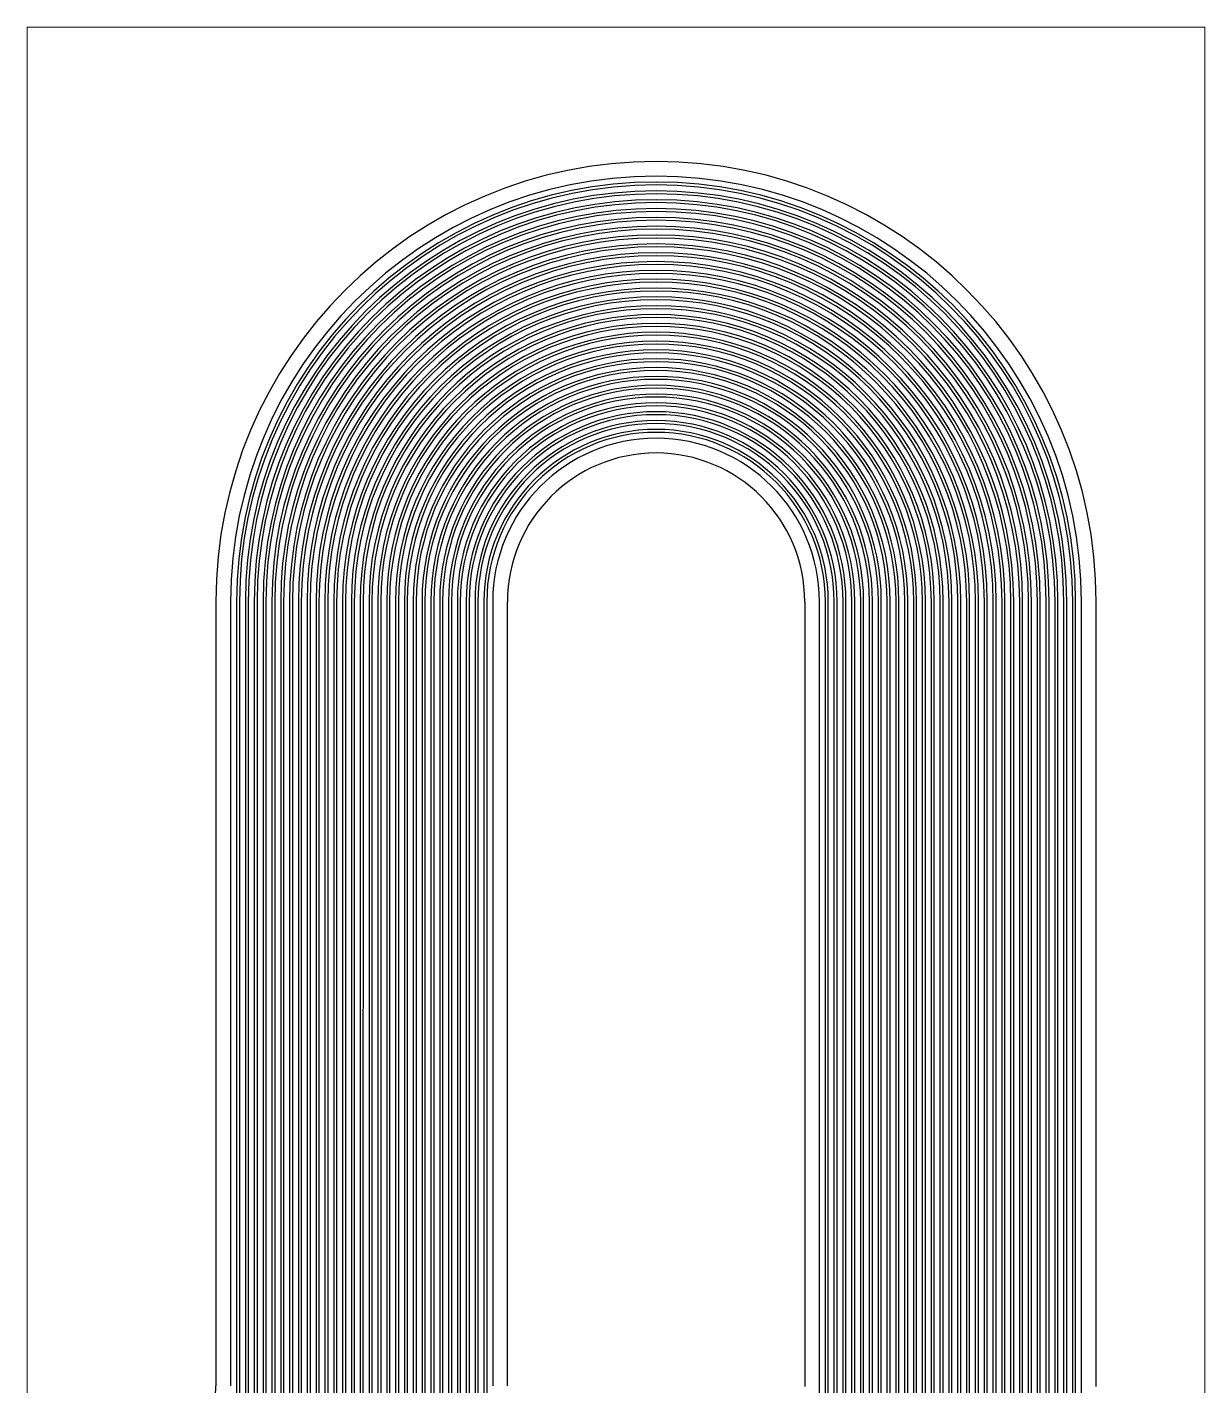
# Model space of a CAD drawing. Header units: millimetres. Extents: x 0 to 40, y 0 to 70.
# Drawn here: x 0 to 40, y 23.86 to 70 of the extents above; entities that cross this region are included whole.
import ezdxf

# ---------------------------------------------------------------- set-up
doc = ezdxf.new("R2010")
doc.units = ezdxf.units.MM
for name, color, linetype in [('Al Foil', 2, 'Continuous'), ('Cut Through All', 3, 'Continuous'), ('DEF POINTS', 7, 'Continuous')]:
    doc.layers.add(name, color=color, linetype=linetype)

msp = doc.modelspace()

# ---------------------------------------------------------------- linework, layer by layer
at = {"layer": 'Al Foil', "linetype": 'Continuous', "lineweight": 0}
for p, q in [((0, 0), (0, 70)), ((0, 70), (40, 70)), ((40, 70), (40, 0))]:
    msp.add_line(p, q, dxfattribs=at)
at = {"layer": 'Al Foil'}
for p, q in [((6.911, 50.491), (6.911, 23.865)), ((7.111, 50.491), (7.111, 23.036)), ((7.211, 50.491), (7.211, 22.995)), ((7.411, 50.491), (7.411, 22.912)), ((7.511, 50.491), (7.511, 22.871)), ((7.711, 50.491), (7.711, 22.788)), ((7.811, 50.491), (7.811, 22.746)), ((8.011, 50.491), (8.011, 22.664)), ((8.111, 50.491), (8.111, 22.622)), ((8.311, 50.491), (8.311, 22.539)), ((8.411, 50.491), (8.411, 22.519)), ((8.611, 50.491), (8.611, 22.436)), ((8.711, 50.491), (8.711, 22.394)), ((8.911, 50.491), (8.911, 22.311)), ((9.011, 50.491), (9.011, 22.27)), ((9.211, 50.491), (9.211, 22.187)), ((9.311, 50.491), (9.311, 22.146)), ((9.511, 50.491), (9.511, 22.063)), ((9.611, 50.491), (9.611, 22.022)), ((9.811, 50.491), (9.811, 21.939)), ((9.911, 50.491), (9.911, 17.263)), ((10.111, 50.491), (10.111, 16.713)), ((10.211, 50.491), (10.211, 16.584)), ((10.411, 50.491), (10.411, 16.034)), ((10.511, 50.491), (10.511, 15.905)), ((10.711, 50.491), (10.711, 15.355)), ((10.811, 50.491), (10.811, 15.226)), ((11.011, 50.491), (11.011, 14.676)), ((11.111, 50.491), (11.111, 14.547)), ((11.311, 50.491), (11.311, 13.997)), ((11.411, 50.491), (11.405, 17.047)), ((11.611, 50.491), (11.611, 14.547)), ((11.711, 50.491), (11.711, 14.676)), ((11.911, 50.491), (11.911, 15.226)), ((12.011, 50.491), (12.011, 15.355)), ((12.211, 50.491), (12.211, 15.905)), ((12.311, 50.491), (12.311, 16.034)), ((12.511, 50.491), (12.511, 16.584)), ((12.611, 50.491), (12.611, 16.713)), ((12.811, 50.491), (12.811, 17.263)), ((12.911, 50.491), (12.911, 21.939)), ((13.111, 50.491), (13.111, 22.022)), ((13.211, 50.491), (13.211, 22.063)), ((13.411, 50.491), (13.411, 22.146)), ((13.511, 50.491), (13.511, 22.187)), ((13.711, 50.491), (13.711, 22.27)), ((13.811, 50.491), (13.811, 22.311)), ((14.011, 50.491), (14.011, 22.394)), ((14.111, 50.491), (14.111, 22.436)), ((14.311, 50.491), (14.311, 22.519)), ((14.411, 50.491), (14.411, 22.539)), ((14.611, 50.491), (14.611, 22.622)), ((14.711, 50.491), (14.711, 22.664)), ((14.911, 50.491), (14.911, 22.746)), ((15.011, 50.491), (15.011, 22.788)), ((15.211, 50.491), (15.211, 22.871)), ((15.311, 50.491), (15.311, 22.912)), ((15.511, 50.491), (15.511, 22.995)), ((15.611, 50.491), (15.611, 23.036)), ((15.811, 50.491), (15.811, 23.865)), ((26.911, 23.509), (26.911, 50.491)), ((27.111, 23.426), (27.111, 50.491)), ((27.211, 23.385), (27.211, 50.491)), ((27.411, 23.302), (27.411, 50.491)), ((27.511, 23.261), (27.511, 50.491)), ((27.711, 23.178), (27.711, 50.491)), ((27.811, 23.137), (27.811, 50.491)), ((28.011, 23.054), (28.011, 50.491)), ((28.111, 23.012), (28.111, 50.491)), ((28.311, 22.929), (28.311, 50.491)), ((28.411, 22.888), (28.411, 50.491)), ((28.611, 22.805), (28.611, 50.491)), ((28.711, 22.764), (28.711, 50.491)), ((28.911, 22.681), (28.911, 50.491)), ((29.011, 22.639), (29.011, 50.491)), ((29.211, 22.557), (29.211, 50.491)), ((29.311, 22.515), (29.311, 50.491)), ((29.511, 22.432), (29.511, 50.491)), ((29.611, 22.391), (29.611, 50.491)), ((29.811, 22.308), (29.811, 50.491)), ((29.911, 22.267), (29.911, 50.491)), ((30.111, 22.184), (30.111, 50.491)), ((30.211, 22.142), (30.211, 50.491)), ((30.411, 22.06), (30.411, 50.491)), ((30.511, 22.018), (30.511, 50.491)), ((30.711, 21.935), (30.711, 50.491)), ((30.811, 21.894), (30.811, 50.491)), ((31.011, 21.811), (31.011, 50.491)), ((31.111, 21.77), (31.111, 50.491)), ((31.311, 17.288), (31.311, 50.491)), ((31.405, 5.288), (31.405, 50.491)), ((31.611, 21.521), (31.611, 50.491)), ((31.711, 21.521), (31.711, 50.491)), ((31.911, 21.438), (31.911, 50.491)), ((32.011, 21.397), (32.011, 50.491)), ((32.211, 21.516), (32.211, 50.491)), ((32.311, 21.557), (32.311, 50.491)), ((32.511, 21.64), (32.511, 50.491)), ((32.611, 21.681), (32.611, 50.491)), ((32.811, 21.764), (32.811, 50.491)), ((32.911, 21.806), (32.911, 50.491)), ((33.111, 21.888), (33.111, 50.491)), ((33.211, 21.93), (33.211, 50.491)), ((33.411, 22.013), (33.411, 50.491)), ((33.511, 22.054), (33.511, 50.491)), ((33.711, 22.137), (33.711, 50.491)), ((33.811, 22.178), (33.811, 50.491)), ((34.011, 22.261), (34.011, 50.491)), ((34.111, 22.303), (34.111, 50.491)), ((34.311, 22.385), (34.311, 50.491)), ((34.411, 22.427), (34.411, 50.491)), ((34.611, 22.51), (34.611, 50.491)), ((34.711, 22.551), (34.711, 50.491)), ((34.911, 22.634), (34.911, 50.491)), ((35.011, 22.675), (35.011, 50.491)), ((35.211, 22.758), (35.211, 50.491)), ((35.311, 22.8), (35.311, 50.491)), ((35.511, 22.883), (35.511, 50.491)), ((35.611, 22.924), (35.611, 50.491)), ((35.811, 23.007), (35.811, 50.491))]:
    msp.add_line(p, q, dxfattribs=at)
for radius in [14.45, 14.25, 14.15, 13.95, 13.85, 13.65, 13.55, 13.35, 13.25, 13.05, 12.95, 12.75, 12.65, 12.45, 12.35, 12.15, 12.05, 11.85, 11.75, 11.55, 11.45, 11.25, 11.15, 10.95, 10.85, 10.65, 10.55, 10.35, 10.25, 10.05, 9.95, 9.75, 9.65, 9.45, 9.35, 9.15, 9.05, 8.85, 8.75, 8.55, 8.45, 8.25, 8.15, 7.95, 7.85, 7.65, 7.55, 7.35, 7.25, 7.05, 6.95, 6.75, 6.65, 6.45, 6.35, 6.15, 6.05, 5.85, 5.75, 5.55]:
    msp.add_arc((21.361, 50.491), radius, 0, 180, dxfattribs=at)
at = {"layer": 'Cut Through All'}
for p, q in [((6.411, 50.491), (6.411, 23.865)), ((16.311, 23.865), (16.311, 50.491)), ((26.411, 50.491), (26.411, 23.841)), ((36.311, 23.841), (36.311, 50.491))]:
    msp.add_line(p, q, dxfattribs=at)
for centre, radius, start, end in [((21.361, 50.491), 14.95, 0, 180), ((21.361, 50.491), 5.05, 0, 180), ((4.911, 23.865), 1.5, 315, 0)]:
    msp.add_arc(centre, radius, start, end, dxfattribs=at)
at = {"layer": 'DEF POINTS', "linetype": 'Continuous', "lineweight": 0}
for p, q in [((0, 0), (0, 70)), ((0, 70), (40, 70)), ((40, 70), (40, 0))]:
    msp.add_line(p, q, dxfattribs=at)

doc.saveas('drawing.dxf')
